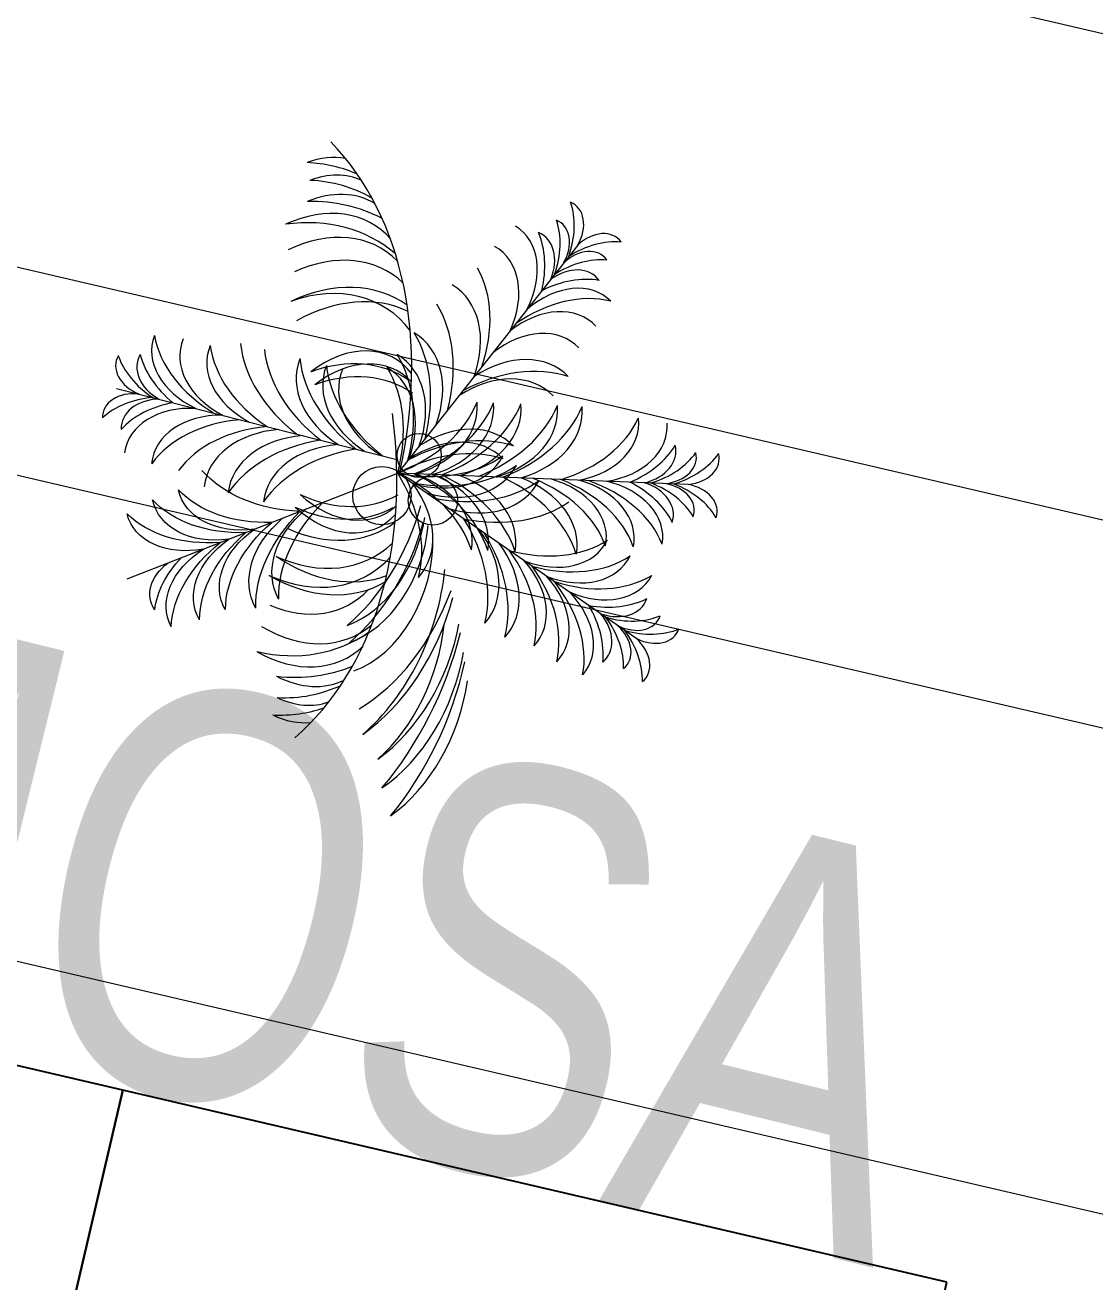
# Model space of a CAD drawing. Header units: millimetres. Extents: x 474016 to 477875, y 2288607 to 2292200.
# Drawn here: x 474283.85 to 474299.65, y 2289591.05 to 2289609.63 of the extents above; entities that cross this region are included whole.
import ezdxf
from ezdxf.enums import TextEntityAlignment as Align

# ---------------------------------------------------------------- set-up
doc = ezdxf.new("R2010")
doc.units = ezdxf.units.MM
doc.header["$LTSCALE"] = 50
for name, color, linetype, lineweight in [('BANQUETA', 251, 'Continuous', 5), ('JARDIN-HP', 64, 'Continuous', 5), ('JARDINES', 98, 'Continuous', 13), ('LOTES', 6, 'Continuous', 15), ('vialidad', 5, 'Continuous', 13)]:
    doc.layers.add(name, color=color, linetype=linetype, lineweight=lineweight)
doc.layers.add('CVL_LOTIF', color=1, linetype='Continuous')
doc.styles.get("Standard").update_dxf_attribs({"font": 'arial.ttf'})

# ---------------------------------------------------------------- blocks, each defined once
blk = doc.blocks.new('A$C41BB26E9')
at = {"color": 0}
for p in [(1.999, 1.925), (3.251, -3.539)]:
    blk.add_line(p, (2.054, -0.938), dxfattribs=at)
at = {"color": 56}
for p, q in [((3.546, 1.506), (2.054, -0.938)), ((-0.293, 0.701), (2.054, -0.938)), ((1.382, -3.752), (1.923, -0.941))]:
    blk.add_line(p, q, dxfattribs=at)
for centre, radius in [((2.303, -0.578), 0.243), ((1.869, -0.738), 0.217), ((2.284, -1.082), 0.287)]:
    blk.add_circle(centre, radius)
at = {"color": 56, "true_color": 0x7a7a00}
for centre, major_axis, ratio, start_param, end_param in [((2.262, 1.855), (-0.007, 0.369), 0.723404, -0.20531, 1.366779), ((1.739, 1.845), (-0.007, 0.369), 0.723404, -1.366779, 0.20531), ((1.417, 1.375), (-0.018, 0.909), 0.723404, -1.121531, -0.433471), ((2.602, 1.398), (-0.018, 0.909), 0.723404, 0.433471, 1.121531), ((1.743, 1.62), (-0.007, 0.369), 0.723404, -1.366779, 0.20531), ((2.266, 1.63), (-0.007, 0.369), 0.723404, -0.20531, 1.366779), ((2.606, 1.173), (-0.018, 0.909), 0.723404, 0.433471, 1.121531), ((1.421, 1.15), (-0.018, 0.909), 0.723404, -1.121531, -0.433471), ((2.76, 1.355), (0.473, 0.776), 0.723404, -1.121531, -0.433471), ((3.283, 1.579), (0.192, 0.315), 0.723404, -1.366779, 0.20531), ((1.695, 1.314), (-0.009, 0.47), 0.723404, -1.190837, 0.194817), ((1.346, 0.731), (-0.022, 1.114), 0.723404, -0.994705, -0.373636), ((2.326, 1.326), (-0.009, 0.47), 0.723404, -0.194817, 1.190837), ((2.697, 0.758), (-0.022, 1.114), 0.723404, 0.373636, 0.994705), ((1.473, 0.902), (-0.015, 0.782), 0.723404, -1.305586, 0.091225), ((2.564, 0.923), (-0.015, 0.782), 0.723404, -0.091225, 1.305586), ((2.925, 0.425), (-0.026, 1.348), 0.723404, 0.312027, 1.166602), ((2.552, 0.926), (0.407, 0.667), 0.723404, -1.305586, 0.091225), ((1.99, 0.678), (0.702, 1.151), 0.723404, -1.166602, -0.312027), ((3.166, 1.386), (0.192, 0.315), 0.723404, -1.366779, 0.20531), ((2.642, 1.163), (0.473, 0.776), 0.723404, -1.121531, -0.433471), ((3.73, 1.306), (0.192, 0.315), 0.723404, -0.20531, 1.366779), ((2.961, 1.155), (0.245, 0.401), 0.723404, -1.190837, 0.194817), ((2.354, 0.85), (0.58, 0.951), 0.723404, -0.994705, -0.373636), ((3.771, 0.738), (0.473, 0.776), 0.723404, 0.433471, 1.121531), ((1.457, 0.572), (-0.016, 0.83), 0.723404, -1.24346, 0.110756), ((1.116, 0.031), (-0.027, 1.414), 0.723404, -1.115718, -0.281779), ((2.593, 0.594), (-0.016, 0.83), 0.723404, -0.110756, 1.24346), ((2.954, 0.066), (-0.027, 1.414), 0.723404, 0.281779, 1.115718), ((2.361, 0.656), (0.432, 0.708), 0.723404, -1.24346, 0.110756), ((1.784, 0.383), (0.737, 1.208), 0.723404, -1.115718, -0.281779), ((3.654, 0.546), (0.473, 0.776), 0.723404, 0.433471, 1.121531), ((3.613, 1.114), (0.192, 0.315), 0.723404, -0.20531, 1.366779), ((3.5, 0.826), (0.245, 0.401), 0.723404, -0.194817, 1.190837), ((-0.082, 0.873), (-0.303, 0.211), 0.723404, -0.20531, 1.366779), ((0.487, 0.878), (-0.745, 0.52), 0.723404, 0.433471, 1.121531), ((2.599, 0.32), (-0.016, 0.83), 0.723404, -0.110756, 1.24346), ((2.96, -0.208), (-0.027, 1.414), 0.723404, 0.281779, 1.115718), ((2.219, 0.422), (0.432, 0.708), 0.723404, -1.24346, 0.110756), ((1.641, 0.149), (0.737, 1.208), 0.723404, -1.115718, -0.281779), ((3.484, 0.358), (0.407, 0.667), 0.723404, -0.091225, 1.305586), ((3.508, 0.147), (0.58, 0.951), 0.723404, 0.373636, 0.994705), ((0.102, 0.744), (-0.303, 0.211), 0.723404, -0.20531, 1.366779), ((0.672, 0.75), (-0.745, 0.52), 0.723404, 0.433471, 1.121531), ((0.849, 0.569), (-0.641, 0.447), 0.723404, -0.091225, 1.305586), ((1.464, 0.568), (-1.105, 0.772), 0.723404, 0.312027, 1.166602), ((3.521, -0.256), (0.702, 1.151), 0.723404, 0.312027, 1.166602), ((0.383, 0.614), (-0.385, 0.269), 0.723404, -0.194817, 1.190837), ((1.061, 0.579), (-0.913, 0.638), 0.723404, 0.373636, 0.994705), ((1.133, 0.399), (-0.68, 0.475), 0.723404, -0.110756, 1.24346), ((1.38, -0.167), (-0.02, 1.008), 0.723404, -1.13012, 0.094138), ((2.699, -0.141), (-0.02, 1.008), 0.723404, -0.094138, 1.13012), ((3.332, 0.064), (0.432, 0.708), 0.723404, -0.110756, 1.24346), ((-0.382, 0.443), (-0.303, 0.211), 0.723404, -1.366779, 0.20531), ((1.357, 0.242), (-0.68, 0.475), 0.723404, -0.110756, 1.24346), ((1.008, -0.803), (-0.033, 1.69), 0.723404, -1.023266, -0.261161), ((3.095, -0.763), (-0.033, 1.69), 0.723404, 0.261161, 1.023266), ((1.118, -0.469), (0.88, 1.443), 0.723404, -1.023266, -0.261161), ((3.353, -0.575), (0.737, 1.208), 0.723404, 0.281779, 1.115718), ((-0.191, -0.093), (-0.745, 0.52), 0.723404, -1.121531, -0.433471), ((-0.197, 0.314), (-0.303, 0.211), 0.723404, -1.366779, 0.20531), ((1.789, 0.052), (-0.827, 0.577), 0.723404, -0.094138, 1.13012), ((2.525, 0.007), (-1.386, 0.967), 0.723404, 0.261161, 1.023266), ((1.385, -0.41), (-0.02, 1.008), 0.723404, -1.13012, 0.094138), ((3.189, -0.169), (0.432, 0.708), 0.723404, -0.110756, 1.24346), ((-0.006, -0.222), (-0.745, 0.52), 0.723404, -1.121531, -0.433471), ((0.022, 0.096), (-0.385, 0.269), 0.723404, -1.190837, 0.194817), ((1.988, -0.087), (-0.827, 0.577), 0.723404, -0.094138, 1.13012), ((1.013, -1.046), (-0.033, 1.69), 0.723404, -1.023266, -0.261161), ((3.21, -0.808), (0.737, 1.208), 0.723404, 0.281779, 1.115718), ((0.224, -0.326), (-0.641, 0.447), 0.723404, -1.305586, 0.091225), ((0.288, -0.529), (-0.913, 0.638), 0.723404, -0.994705, -0.373636), ((1.586, -0.44), (0.525, 0.861), 0.723404, -1.13012, 0.094138), ((0.93, -0.777), (0.88, 1.443), 0.723404, -1.023266, -0.261161), ((3.026, -0.612), (0.525, 0.861), 0.723404, -0.094138, 1.13012), ((1.391, -0.77), (-0.02, 1.008), 0.723404, -1.13012, 0.094138), ((2.71, -0.744), (-0.02, 1.008), 0.723404, -0.094138, 1.13012), ((3.107, -1.365), (-0.033, 1.69), 0.723404, 0.261161, 1.023266), ((3.026, -1.349), (0.88, 1.443), 0.723404, 0.261161, 1.023266), ((0.482, -0.534), (-0.68, 0.475), 0.723404, -1.24346, 0.110756), ((1.02, -1.406), (-0.033, 1.69), 0.723404, -1.023266, -0.261161), ((2.505, -0.448), (-0.827, 0.577), 0.723404, -0.094138, 1.13012), ((3.24, -0.493), (-1.386, 0.967), 0.723404, 0.261161, 1.023266), ((1.445, -0.67), (0.525, 0.861), 0.723404, -1.13012, 0.094138), ((0.79, -1.007), (0.88, 1.443), 0.723404, -1.023266, -0.261161), ((2.9, -0.819), (0.525, 0.861), 0.723404, -0.094138, 1.13012), ((1.397, -1.04), (-0.02, 1.008), 0.723404, -1.13012, 0.094138), ((2.638, -0.541), (-0.827, 0.577), 0.723404, -0.094138, 1.13012), ((3.373, -0.586), (-1.386, 0.967), 0.723404, 0.261161, 1.023266), ((1.361, -0.809), (0.525, 0.861), 0.723404, -1.13012, 0.094138), ((0.705, -1.146), (0.88, 1.443), 0.723404, -1.023266, -0.261161), ((2.716, -1.014), (-0.02, 1.008), 0.723404, -0.094138, 1.13012), ((2.9, -1.556), (0.88, 1.443), 0.723404, 0.261161, 1.023266), ((0.944, -1.284), (-1.16, 0.81), 0.723404, -1.115718, -0.281779), ((1.025, -1.676), (-0.033, 1.69), 0.723404, -1.023266, -0.261161), ((3.112, -1.635), (-0.033, 1.69), 0.723404, 0.261161, 1.023266), ((1.034, -1.03), (-0.827, 0.577), 0.723404, -1.13012, 0.094138), ((1.4, -1.202), (-0.02, 1.008), 0.723404, -1.13012, 0.094138), ((1.028, -1.838), (-0.033, 1.69), 0.723404, -1.023266, -0.261161), ((2.719, -1.176), (-0.02, 1.008), 0.723404, -0.094138, 1.13012), ((3.115, -1.797), (-0.033, 1.69), 0.723404, 0.261161, 1.023266), ((3.29, -2.282), (-2.814, 0.683), 0.714286, 4.170125, 4.780311), ((3.78, -1.381), (-1.599, 0.388), 0.714286, 3.86745, 4.883323), ((3.704, -2.103), (-2.624, 0.637), 0.714286, 4.179349, 4.820469), ((4.122, -1.283), (-1.534, 0.372), 0.714286, 3.888492, 4.926001), ((2.716, -1.653), (-1.879, 0.456), 0.714286, 3.806569, 4.639337), ((3.47, -1.48), (-1.656, 0.402), 0.714286, 3.88992, 4.86288), ((1.528, -1.375), (-0.827, 0.577), 0.723404, -1.13012, 0.094138), ((2.487, -1.496), (0.525, 0.861), 0.723404, -0.094138, 1.13012), ((3.161, -1.824), (-1.864, 0.452), 0.714286, 3.982805, 4.982914), ((3.658, -1.569), (-1.56, 0.378), 0.714286, 4.003422, 4.972752), ((1.824, -2.05), (-1.386, 0.967), 0.723404, -1.023266, -0.261161), ((2.487, -2.233), (0.88, 1.443), 0.723404, 0.261161, 1.023266), ((2.675, -1.447), (-1.112, 0.27), 0.714286, 3.627505, 4.993486), ((2.952, -1.39), (-1.112, 0.27), 0.714286, 3.627505, 5.149011), ((1.883, -1.622), (-0.827, 0.577), 0.723404, -1.13012, 0.094138), ((2.098, -2.039), (-1.864, 0.452), 0.714286, 3.982805, 4.744909), ((2.508, -1.48), (-1.112, 0.27), 0.714286, 3.627505, 4.912474), ((2.265, -2.005), (-1.864, 0.452), 0.714286, 3.982805, 4.744909), ((1.834, -1.504), (-0.899, 0.484), 0.72, -0.281097, 1.084884), ((2.046, -2.205), (-1.386, 0.967), 0.723404, -1.023266, -0.261161), ((1.96, -1.46), (-0.899, 0.484), 0.72, -0.200085, 1.084884), ((2.178, -2.298), (-1.386, 0.967), 0.723404, -1.023266, -0.261161), ((2.745, -1.688), (-1.507, 0.812), 0.72, -0.03252, 0.729584), ((1.939, -1.971), (-1.507, 0.812), 0.72, -0.270525, 0.729584), ((2.016, -1.667), (-1.52, 0.819), 0.72, 0.073052, 0.90582), ((2.619, -1.732), (-1.507, 0.812), 0.72, -0.03252, 0.729584), ((0.804, -1.812), (1.484, 0.855), 0.72, -0.729584, 0.03252), ((1.582, -1.562), (0.885, 0.51), 0.72, -1.084884, 0.200085), ((0.931, -1.853), (1.484, 0.855), 0.72, -0.729584, 0.03252), ((1.71, -1.602), (0.885, 0.51), 0.72, -1.084884, 0.281097), ((1.144, -1.921), (1.484, 0.855), 0.72, -0.729584, 0.12698), ((1.426, -2.011), (1.484, 0.855), 0.72, -0.729584, 0.213498), ((1.617, -2.072), (1.484, 0.855), 0.72, -0.729584, 0.270525), ((1.531, -1.771), (1.496, 0.862), 0.72, -0.90582, -0.073052), ((1.917, -2.392), (-2.123, 1.143), 0.72, -0.10808, 0.53304), ((1.154, -1.911), (-1.293, 0.697), 0.72, -0.170934, 0.844939), ((1.033, -0.039), (0.319, 1.659), 0.723404, 3.402754, 4.164858), ((1.643, -1.929), (1.52, 0.876), 0.72, -0.831119, 0.049618), ((2.401, -1.99), (1.273, 0.733), 0.72, -0.844939, 0.170934), ((0.867, -1.982), (-1.241, 0.668), 0.72, -0.213612, 0.823897), ((1.322, -0.57), (0.19, 0.99), 0.723404, 3.047455, 4.271712), ((1.652, -2.492), (2.089, 1.203), 0.72, -0.53304, 0.10808), ((2.69, -2.053), (1.221, 0.704), 0.72, -0.823897, 0.213612), ((1.482, -2.459), (-2.105, 1.134), 0.72, 0.016555, 0.382187), ((0.429, -1.859), (-1.012, 0.545), 0.72, 0.006837, 0.780102), ((1.981, -2.43), (-2.379, 1.282), 0.72, 0.051792, 0.431948), ((1.292, -0.729), (0.19, 0.99), 0.723404, 3.047455, 4.271712), ((1.589, -2.532), (2.342, 1.349), 0.72, -0.431948, -0.051792), ((3.123, -1.917), (0.996, 0.574), 0.72, -0.780102, -0.006837), ((0.097, -1.885), (-0.877, 0.472), 0.72, 0.078285, 0.75224), ((0.982, -0.304), (0.319, 1.659), 0.723404, 3.402754, 4.164858), ((3.032, -0.698), (0.319, 1.659), 0.723404, 2.118327, 2.880431), ((2.089, -2.546), (2.072, 1.193), 0.72, -0.382187, -0.016555), ((1.309, -2.496), (-2.105, 1.134), 0.72, 0.093724, 0.382187), ((1.241, -0.994), (0.19, 0.99), 0.723404, 3.047455, 4.271712), ((2.536, -1.243), (0.19, 0.99), 0.723404, 2.011473, 3.235731), ((3.456, -1.934), (0.863, 0.497), 0.72, -0.75224, -0.078285), ((2.262, -2.578), (2.072, 1.193), 0.72, -0.382187, -0.093724), ((-0.076, -1.922), (-0.877, 0.472), 0.72, 0.267806, 0.75224), ((0.914, -0.658), (0.319, 1.659), 0.723404, 3.402754, 4.164858), ((2.964, -1.052), (0.319, 1.659), 0.723404, 2.118327, 2.880431), ((3.63, -1.966), (0.863, 0.497), 0.72, -0.75224, -0.267806), ((0.868, -0.896), (0.319, 1.659), 0.723404, 3.402754, 4.164858), ((2.468, -1.597), (0.19, 0.99), 0.723404, 2.011473, 3.235731), ((2.422, -1.835), (0.19, 0.99), 0.723404, 2.011473, 3.235731), ((0.885, -1.467), (0.267, 1.389), 0.723404, 3.423371, 4.25731), ((2.691, -1.814), (0.267, 1.389), 0.723404, 2.025875, 2.859814), ((1.129, -2.058), (0.157, 0.815), 0.723404, 3.030837, 4.385053), ((2.639, -2.083), (0.267, 1.389), 0.723404, 2.025875, 2.859814), ((1.077, -2.327), (0.157, 0.815), 0.723404, 3.030837, 4.385053), ((2.193, -2.542), (0.157, 0.815), 0.723404, 1.898132, 3.252348), ((0.788, -2.093), (0.255, 1.324), 0.723404, 3.45362, 4.308195), ((1.037, -2.655), (0.148, 0.768), 0.723404, 3.050367, 4.447179), ((2.109, -2.861), (0.148, 0.768), 0.723404, 1.836006, 3.232818), ((0.941, -2.466), (0.21, 1.094), 0.723404, 3.515228, 4.136297), ((2.268, -2.721), (0.21, 1.094), 0.723404, 2.146888, 2.767957), ((1.806, -3.218), (0.089, 0.462), 0.723404, 1.950755, 3.33641), ((0.944, -2.891), (0.172, 0.893), 0.723404, 3.575063, 4.263123), ((2.108, -3.115), (0.172, 0.893), 0.723404, 2.020062, 2.708122), ((1.181, -3.408), (0.07, 0.363), 0.723404, 2.936283, 4.508372), ((1.695, -3.507), (0.07, 0.363), 0.723404, 1.774814, 3.346903)]:
    blk.add_ellipse(centre, major_axis=major_axis, ratio=ratio, start_param=start_param, end_param=end_param, dxfattribs=at)
at = {"color": 56}
for centre, major_axis, ratio, start_param, end_param in [((3.011, -1.71), (-1.909, 0.463), 0.714286, 3.88127, 4.762007), ((2.383, -4.345), (-3.881, 2.091), 0.72, -1.122445, -0.180287), ((1.75, -1.53), (-0.827, 0.577), 0.723404, -1.13012, 0.094138), ((1.909, -1.829), (-1.544, 0.832), 0.72, -0.049618, 0.831119), ((1.425, -1.854), (-1.339, 0.721), 0.72, -0.150491, 0.822469), ((2.147, -2.08), (1.242, 0.715), 0.72, -0.708967, 0.260363), ((1.186, -3.099), (0.089, 0.462), 0.723404, 2.946776, 4.33243)]:
    blk.add_ellipse(centre, major_axis=major_axis, ratio=ratio, start_param=start_param, end_param=end_param, dxfattribs=at)
at = {"color": 0}
for centre, major_axis, ratio, start_param, end_param in [((1.529, -1.844), (-1.386, 0.967), 0.723404, -1.023266, -0.261161), ((1.242, -4.458), (3.82, 2.201), 0.72, 0.180287, 1.122445)]:
    blk.add_ellipse(centre, major_axis=major_axis, ratio=ratio, start_param=start_param, end_param=end_param, dxfattribs=at)
at = {"color": 56, "true_color": 0x7a7a00, "extrusion": (0, 0, -1)}
for centre, major_axis, start_param, end_param in [((2.966, -0.422), (-0.706, 1.535), 3.402754, 4.164858), ((2.88, -1.154), (-0.421, 0.916), 3.047455, 4.271712), ((1.171, -1.515), (-0.706, 1.535), 2.118327, 2.880431), ((3.068, -0.643), (-0.706, 1.535), 3.402754, 4.164858), ((2.981, -1.375), (-0.421, 0.916), 3.047455, 4.271712), ((1.517, -1.97), (-0.591, 1.285), 2.025875, 2.859814), ((3.187, -1.201), (-0.591, 1.285), 3.423371, 4.25731), ((2.059, -2.309), (-0.347, 0.754), 1.898132, 3.252348), ((3.092, -1.834), (-0.347, 0.754), 3.030837, 4.385053), ((1.632, -2.219), (-0.591, 1.285), 2.025875, 2.859814), ((3.302, -1.45), (-0.591, 1.285), 3.423371, 4.25731), ((2.174, -2.557), (-0.347, 0.754), 1.898132, 3.252348), ((3.206, -2.082), (-0.347, 0.754), 3.030837, 4.385053), ((1.802, -2.536), (-0.563, 1.225), 1.974991, 2.829566), ((3.432, -1.787), (-0.563, 1.225), 3.45362, 4.308195), ((2.332, -2.848), (-0.327, 0.71), 1.836006, 3.232818), ((3.324, -2.392), (-0.327, 0.71), 3.050367, 4.447179), ((3.372, -2.185), (-0.465, 1.012), 3.515228, 4.136297), ((3.285, -2.858), (-0.196, 0.427), 2.946776, 4.33243)]:
    blk.add_ellipse(centre, major_axis=major_axis, ratio=0.723404, start_param=start_param, end_param=end_param, dxfattribs=at)

msp = doc.modelspace()

# ---------------------------------------------------------------- linework, layer by layer
at = {"layer": 'BANQUETA'}
for points in [[(474204.276, 2289631.759), (474326.014, 2289603.389, 0.414214), (474328.416, 2289604.883), (474339.537, 2289652.604, 0.414214), (474338.043, 2289655.006), (474216.305, 2289683.376)], [(474188.389, 2289563.586), (474310.127, 2289535.216, 0.414214), (474312.528, 2289536.71), (474323.65, 2289584.431, 0.414214), (474322.156, 2289586.833), (474200.418, 2289615.203)]]:
    msp.add_lwpolyline(points, format="xyb", dxfattribs=at)
at = {"layer": 'CVL_LOTIF'}
for points in [[(474285.294, 2289593.883), (474273.12, 2289596.72), (474267.446, 2289572.372), (474279.62, 2289569.535)], [(474297.468, 2289591.046), (474285.294, 2289593.883), (474279.62, 2289569.535), (474291.794, 2289566.698)]]:
    msp.add_lwpolyline(points, close=True, dxfattribs=at)
at = {"layer": 'JARDINES'}
msp.add_lwpolyline([(474324.425, 2289596.572, -0.388075), (474323.745, 2289593.65), (474213.693, 2289619.297, -0.386646), (474214.374, 2289622.219)], format="xyb", close=True, dxfattribs=at)
at = {"layer": 'LOTES'}
msp.add_line((474279.62, 2289569.535), (474285.294, 2289593.883), dxfattribs=at)

# ---------------------------------------------------------------- block references
at = {"layer": 'JARDIN-HP', "color": 8, "xscale": 1.499999999826813, "yscale": 1.499999999826813, "zscale": 1.499999999826813, "rotation": 266.6565195172511}
msp.add_blockref('A$C41BB26E9', (474290.942, 2289605.999), dxfattribs=at)

# ---------------------------------------------------------------- texts
at = {"layer": 'vialidad', "color": 5, "width": 0.75}
msp.add_text('PALMERA FORMOSA', height=6, rotation=346.1813, dxfattribs=at).set_placement((474266.243, 2289601.763), align=Align.MIDDLE)

doc.saveas('drawing.dxf')
